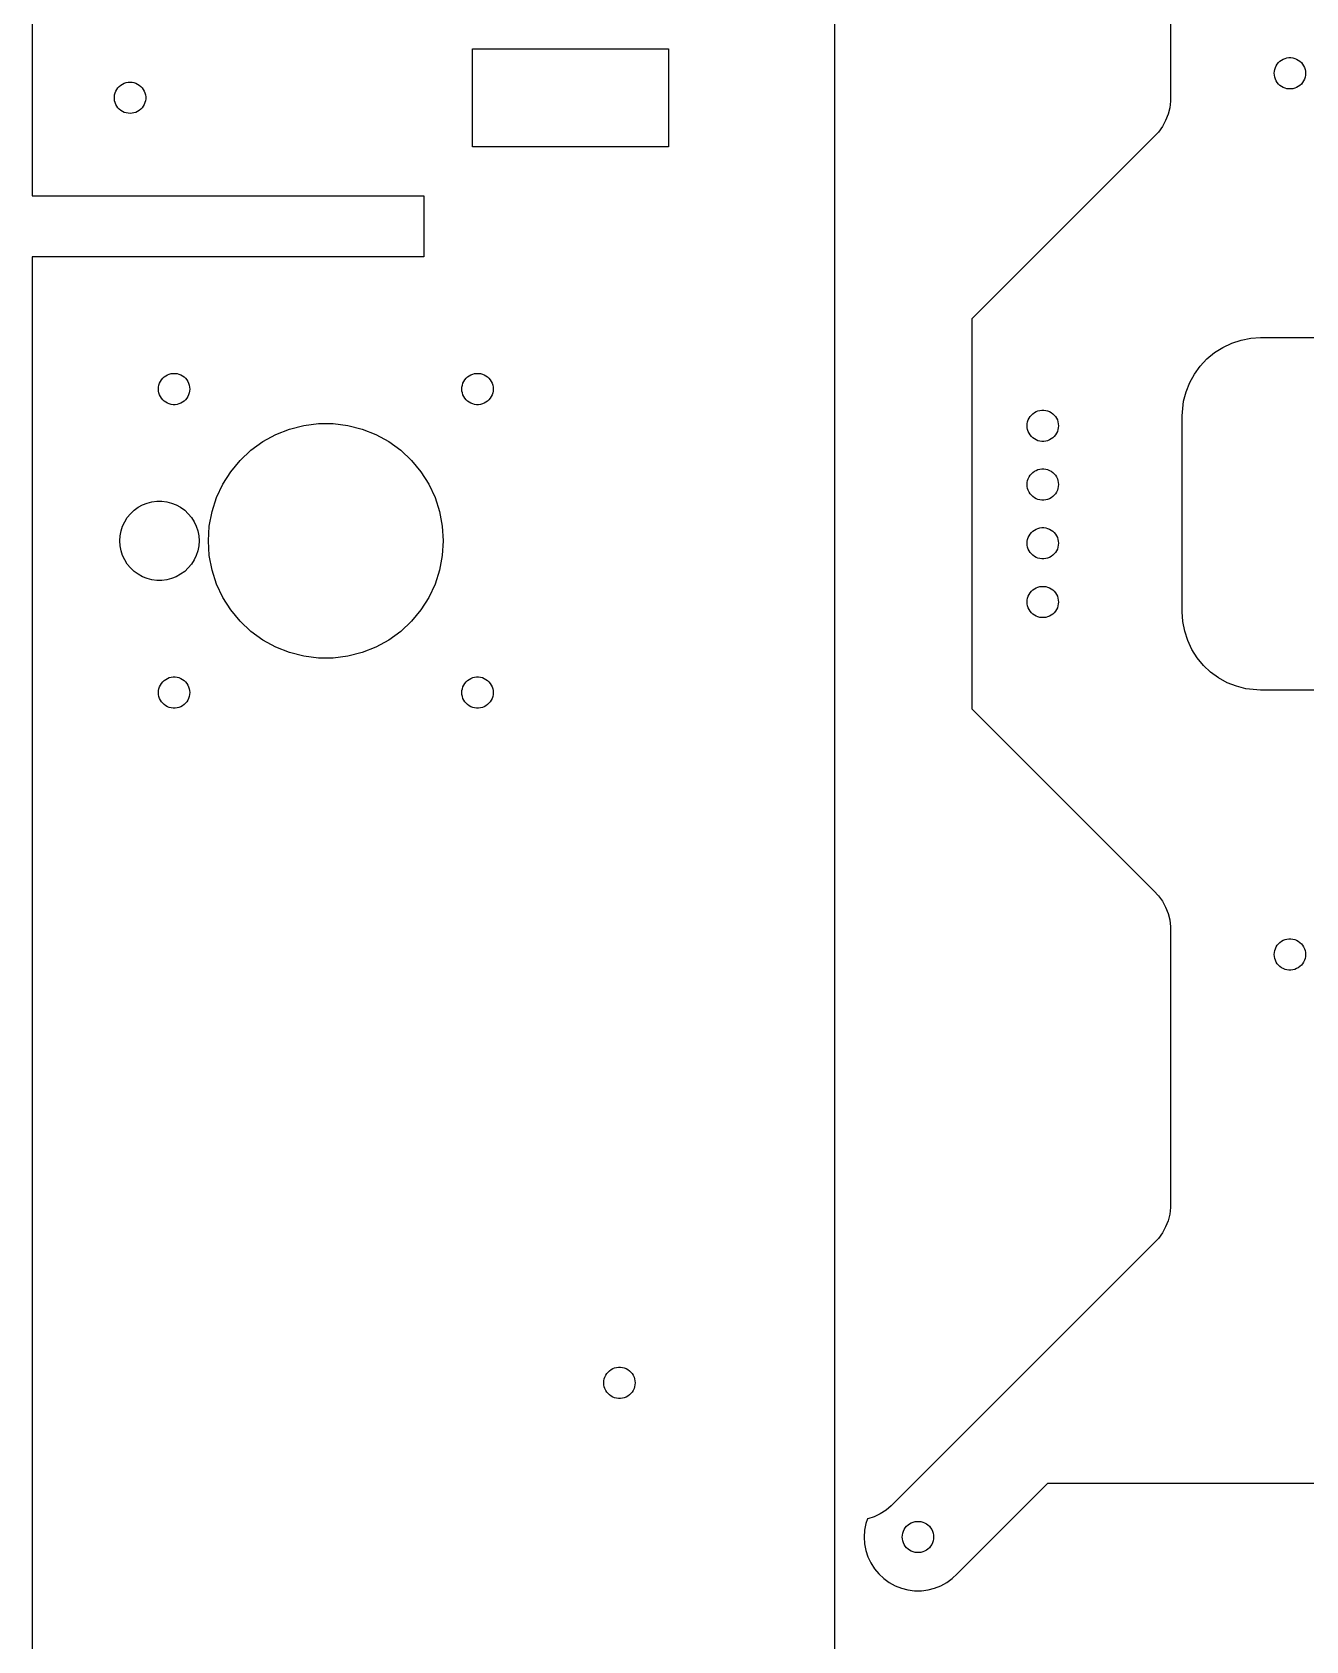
# Model space of a CAD drawing. Header units: metres. Extents: x -400 to 400, y -76 to 435.
# Drawn here: x -400 to -269.9, y 107.4 to 271.7 of the extents above; entities that cross this region are included whole.
import ezdxf

# ---------------------------------------------------------------- set-up
doc = ezdxf.new("R2010")
doc.units = ezdxf.units.M

msp = doc.modelspace()

# ---------------------------------------------------------------- linework, layer by layer
for p, q in [((-400, 425), (-400, 255)), ((-318, 80), (-318, 326.6)), ((-283.686, 293.336), (-283.686, 264.664)), ((-355, 260), (-355, 270)), ((-355, 270), (-335, 270)), ((-335, 270), (-335, 260)), ((-273.087, 267.701), (-273.05, 267.898)), ((-273.05, 267.898), (-272.988, 268.089)), ((-272.988, 268.089), (-272.902, 268.271)), ((-272.902, 268.271), (-272.794, 268.44)), ((-272.794, 268.44), (-272.666, 268.595)), ((-272.666, 268.595), (-272.52, 268.733)), ((-272.52, 268.733), (-272.357, 268.851)), ((-272.357, 268.851), (-272.181, 268.948)), ((-272.181, 268.948), (-271.994, 269.022)), ((-271.994, 269.022), (-271.8, 269.072)), ((-271.8, 269.072), (-271.6, 269.097)), ((-271.6, 269.097), (-271.4, 269.097)), ((-271.4, 269.097), (-271.2, 269.072)), ((-271.2, 269.072), (-271.006, 269.022)), ((-271.006, 269.022), (-270.819, 268.948)), ((-270.819, 268.948), (-270.643, 268.851)), ((-270.643, 268.851), (-270.48, 268.733)), ((-270.48, 268.733), (-270.334, 268.595)), ((-270.334, 268.595), (-270.206, 268.44)), ((-270.206, 268.44), (-270.098, 268.271)), ((-270.098, 268.271), (-270.012, 268.089)), ((-270.012, 268.089), (-269.95, 267.898)), ((-269.95, 267.898), (-269.913, 267.701)), ((-391.095, 266.166), (-390.94, 266.294)), ((-390.94, 266.294), (-390.771, 266.402)), ((-390.771, 266.402), (-390.589, 266.488)), ((-390.589, 266.488), (-390.398, 266.55)), ((-390.398, 266.55), (-390.201, 266.587)), ((-390.201, 266.587), (-390, 266.6)), ((-390, 266.6), (-389.799, 266.587)), ((-389.799, 266.587), (-389.602, 266.55)), ((-389.602, 266.55), (-389.411, 266.488)), ((-389.411, 266.488), (-389.229, 266.402)), ((-389.229, 266.402), (-389.06, 266.294)), ((-389.06, 266.294), (-388.905, 266.166)), ((-273.1, 267.5), (-273.087, 267.701)), ((-273.087, 267.299), (-273.1, 267.5)), ((-273.05, 267.102), (-273.087, 267.299)), ((-272.988, 266.911), (-273.05, 267.102)), ((-272.902, 266.729), (-272.988, 266.911)), ((-272.794, 266.56), (-272.902, 266.729)), ((-272.666, 266.405), (-272.794, 266.56)), ((-272.52, 266.267), (-272.666, 266.405)), ((-272.357, 266.149), (-272.52, 266.267)), ((-270.48, 266.267), (-270.643, 266.149)), ((-270.334, 266.405), (-270.48, 266.267)), ((-270.206, 266.56), (-270.334, 266.405)), ((-270.098, 266.729), (-270.206, 266.56)), ((-270.012, 266.911), (-270.098, 266.729)), ((-269.95, 267.102), (-270.012, 266.911)), ((-269.913, 267.299), (-269.95, 267.102)), ((-269.913, 267.701), (-269.9, 267.5)), ((-269.9, 267.5), (-269.913, 267.299)), ((-391.597, 265.1), (-391.572, 265.3)), ((-391.597, 264.9), (-391.597, 265.1)), ((-391.572, 264.7), (-391.597, 264.9)), ((-391.572, 265.3), (-391.522, 265.494)), ((-391.522, 264.506), (-391.572, 264.7)), ((-391.522, 265.494), (-391.448, 265.681)), ((-391.448, 265.681), (-391.351, 265.857)), ((-391.351, 265.857), (-391.233, 266.02)), ((-391.233, 266.02), (-391.095, 266.166)), ((-388.905, 266.166), (-388.767, 266.02)), ((-388.767, 266.02), (-388.649, 265.857)), ((-388.649, 265.857), (-388.552, 265.681)), ((-388.552, 265.681), (-388.478, 265.494)), ((-388.478, 265.494), (-388.428, 265.3)), ((-388.428, 264.7), (-388.478, 264.506)), ((-388.428, 265.3), (-388.403, 265.1)), ((-388.403, 264.9), (-388.428, 264.7)), ((-388.403, 265.1), (-388.403, 264.9)), ((-283.686, 264.664), (-283.772, 263.979)), ((-272.181, 266.052), (-272.357, 266.149)), ((-271.994, 265.978), (-272.181, 266.052)), ((-271.8, 265.928), (-271.994, 265.978)), ((-271.6, 265.903), (-271.8, 265.928)), ((-271.4, 265.903), (-271.6, 265.903)), ((-271.2, 265.928), (-271.4, 265.903)), ((-271.006, 265.978), (-271.2, 265.928)), ((-270.819, 266.052), (-271.006, 265.978)), ((-270.643, 266.149), (-270.819, 266.052)), ((-391.448, 264.319), (-391.522, 264.506)), ((-391.351, 264.143), (-391.448, 264.319)), ((-391.233, 263.98), (-391.351, 264.143)), ((-391.095, 263.834), (-391.233, 263.98)), ((-390.94, 263.706), (-391.095, 263.834)), ((-390.771, 263.598), (-390.94, 263.706)), ((-390.589, 263.512), (-390.771, 263.598)), ((-390.398, 263.45), (-390.589, 263.512)), ((-390.201, 263.413), (-390.398, 263.45)), ((-390, 263.4), (-390.201, 263.413)), ((-389.799, 263.413), (-390, 263.4)), ((-389.602, 263.45), (-389.799, 263.413)), ((-389.411, 263.512), (-389.602, 263.45)), ((-389.229, 263.598), (-389.411, 263.512)), ((-389.06, 263.706), (-389.229, 263.598)), ((-388.905, 263.834), (-389.06, 263.706)), ((-388.767, 263.98), (-388.905, 263.834)), ((-388.649, 264.143), (-388.767, 263.98)), ((-388.552, 264.319), (-388.649, 264.143)), ((-388.478, 264.506), (-388.552, 264.319)), ((-283.944, 263.31), (-284.198, 262.667)), ((-283.772, 263.979), (-283.944, 263.31)), ((-284.937, 261.503), (-285.41, 261)), ((-284.531, 262.062), (-284.937, 261.503)), ((-284.198, 262.667), (-284.531, 262.062)), ((-335, 260), (-355, 260)), ((-285.41, 261), (-304, 242.41)), ((-400, 255), (-360, 255)), ((-360, 255), (-360, 248.75)), ((-360, 248.75), (-400, 248.75)), ((-400, 248.75), (-400, 20)), ((-304, 242.41), (-304, 202.59)), ((-278.354, 239.51), (-277.445, 239.938)), ((-277.445, 239.938), (-276.49, 240.249)), ((-276.49, 240.249), (-275.503, 240.437)), ((-275.503, 240.437), (-274.5, 240.5)), ((-274.5, 240.5), (-234.5, 240.5)), ((-280.664, 237.599), (-279.976, 238.332)), ((-279.976, 238.332), (-279.202, 238.972)), ((-279.202, 238.972), (-278.354, 239.51)), ((-386.52, 236.483), (-386.357, 236.601)), ((-386.357, 236.601), (-386.181, 236.698)), ((-386.181, 236.698), (-385.994, 236.772)), ((-385.994, 236.772), (-385.8, 236.822)), ((-385.8, 236.822), (-385.6, 236.847)), ((-385.6, 236.847), (-385.4, 236.847)), ((-385.4, 236.847), (-385.2, 236.822)), ((-385.2, 236.822), (-385.006, 236.772)), ((-385.006, 236.772), (-384.819, 236.698)), ((-384.819, 236.698), (-384.643, 236.601)), ((-384.643, 236.601), (-384.48, 236.483)), ((-355.52, 236.483), (-355.357, 236.601)), ((-355.357, 236.601), (-355.181, 236.698)), ((-355.181, 236.698), (-354.994, 236.772)), ((-354.994, 236.772), (-354.8, 236.822)), ((-354.8, 236.822), (-354.6, 236.847)), ((-354.6, 236.847), (-354.4, 236.847)), ((-354.4, 236.847), (-354.2, 236.822)), ((-354.2, 236.822), (-354.006, 236.772)), ((-354.006, 236.772), (-353.819, 236.698)), ((-353.819, 236.698), (-353.643, 236.601)), ((-353.643, 236.601), (-353.48, 236.483)), ((-281.739, 235.906), (-281.255, 236.787)), ((-281.255, 236.787), (-280.664, 237.599)), ((-387.1, 235.25), (-387.087, 235.451)), ((-387.087, 235.049), (-387.1, 235.25)), ((-387.087, 235.451), (-387.05, 235.648)), ((-387.05, 234.852), (-387.087, 235.049)), ((-387.05, 235.648), (-386.988, 235.839)), ((-386.988, 235.839), (-386.902, 236.021)), ((-386.902, 236.021), (-386.794, 236.19)), ((-386.794, 236.19), (-386.666, 236.345)), ((-386.666, 236.345), (-386.52, 236.483)), ((-384.48, 236.483), (-384.334, 236.345)), ((-384.334, 236.345), (-384.206, 236.19)), ((-384.206, 236.19), (-384.098, 236.021)), ((-384.098, 236.021), (-384.012, 235.839)), ((-384.012, 235.839), (-383.95, 235.648)), ((-383.95, 235.648), (-383.913, 235.451)), ((-383.913, 235.049), (-383.95, 234.852)), ((-383.913, 235.451), (-383.9, 235.25)), ((-383.9, 235.25), (-383.913, 235.049)), ((-356.1, 235.25), (-356.087, 235.451)), ((-356.087, 235.049), (-356.1, 235.25)), ((-356.087, 235.451), (-356.05, 235.648)), ((-356.05, 234.852), (-356.087, 235.049)), ((-356.05, 235.648), (-355.988, 235.839)), ((-355.988, 235.839), (-355.902, 236.021)), ((-355.902, 236.021), (-355.794, 236.19)), ((-355.794, 236.19), (-355.666, 236.345)), ((-355.666, 236.345), (-355.52, 236.483)), ((-353.48, 236.483), (-353.334, 236.345)), ((-353.334, 236.345), (-353.206, 236.19)), ((-353.206, 236.19), (-353.098, 236.021)), ((-353.098, 236.021), (-353.012, 235.839)), ((-353.012, 235.839), (-352.95, 235.648)), ((-352.95, 235.648), (-352.913, 235.451)), ((-352.913, 235.049), (-352.95, 234.852)), ((-352.913, 235.451), (-352.9, 235.25)), ((-352.9, 235.25), (-352.913, 235.049)), ((-282.358, 233.999), (-282.108, 234.972)), ((-282.108, 234.972), (-281.739, 235.906)), ((-386.988, 234.661), (-387.05, 234.852)), ((-386.902, 234.479), (-386.988, 234.661)), ((-386.794, 234.31), (-386.902, 234.479)), ((-386.666, 234.155), (-386.794, 234.31)), ((-386.52, 234.017), (-386.666, 234.155)), ((-386.357, 233.899), (-386.52, 234.017)), ((-386.181, 233.802), (-386.357, 233.899)), ((-385.994, 233.728), (-386.181, 233.802)), ((-385.8, 233.678), (-385.994, 233.728)), ((-385.6, 233.653), (-385.8, 233.678)), ((-385.4, 233.653), (-385.6, 233.653)), ((-385.2, 233.678), (-385.4, 233.653)), ((-385.006, 233.728), (-385.2, 233.678)), ((-384.819, 233.802), (-385.006, 233.728)), ((-384.643, 233.899), (-384.819, 233.802)), ((-384.48, 234.017), (-384.643, 233.899)), ((-384.334, 234.155), (-384.48, 234.017)), ((-384.206, 234.31), (-384.334, 234.155)), ((-384.098, 234.479), (-384.206, 234.31)), ((-384.012, 234.661), (-384.098, 234.479)), ((-383.95, 234.852), (-384.012, 234.661)), ((-355.988, 234.661), (-356.05, 234.852)), ((-355.902, 234.479), (-355.988, 234.661)), ((-355.794, 234.31), (-355.902, 234.479)), ((-355.666, 234.155), (-355.794, 234.31)), ((-355.52, 234.017), (-355.666, 234.155)), ((-355.357, 233.899), (-355.52, 234.017)), ((-355.181, 233.802), (-355.357, 233.899)), ((-354.994, 233.728), (-355.181, 233.802)), ((-354.8, 233.678), (-354.994, 233.728)), ((-354.6, 233.653), (-354.8, 233.678)), ((-354.4, 233.653), (-354.6, 233.653)), ((-354.2, 233.678), (-354.4, 233.653)), ((-354.006, 233.728), (-354.2, 233.678)), ((-353.819, 233.802), (-354.006, 233.728)), ((-353.643, 233.899), (-353.819, 233.802)), ((-353.48, 234.017), (-353.643, 233.899)), ((-353.334, 234.155), (-353.48, 234.017)), ((-353.206, 234.31), (-353.334, 234.155)), ((-353.098, 234.479), (-353.206, 234.31)), ((-353.012, 234.661), (-353.098, 234.479)), ((-352.95, 234.852), (-353.012, 234.661)), ((-282.5, 232.5), (-282.358, 233.999)), ((-372.249, 231.537), (-370.753, 231.726)), ((-370.753, 231.726), (-369.247, 231.726)), ((-369.247, 231.726), (-367.751, 231.537)), ((-298.35, 231.5), (-298.337, 231.701)), ((-298.337, 231.701), (-298.3, 231.898)), ((-298.3, 231.898), (-298.238, 232.089)), ((-298.238, 232.089), (-298.152, 232.271)), ((-298.152, 232.271), (-298.044, 232.44)), ((-298.044, 232.44), (-297.916, 232.595)), ((-297.916, 232.595), (-297.77, 232.733)), ((-297.77, 232.733), (-297.607, 232.851)), ((-297.607, 232.851), (-297.431, 232.948)), ((-297.431, 232.948), (-297.244, 233.022)), ((-297.244, 233.022), (-297.05, 233.072)), ((-297.05, 233.072), (-296.85, 233.097)), ((-296.85, 233.097), (-296.65, 233.097)), ((-296.65, 233.097), (-296.45, 233.072)), ((-296.45, 233.072), (-296.256, 233.022)), ((-296.256, 233.022), (-296.069, 232.948)), ((-296.069, 232.948), (-295.893, 232.851)), ((-295.893, 232.851), (-295.73, 232.733)), ((-295.73, 232.733), (-295.584, 232.595)), ((-295.584, 232.595), (-295.456, 232.44)), ((-295.456, 232.44), (-295.348, 232.271)), ((-295.348, 232.271), (-295.262, 232.089)), ((-295.262, 232.089), (-295.2, 231.898)), ((-295.2, 231.898), (-295.163, 231.701)), ((-295.163, 231.701), (-295.15, 231.5)), ((-282.5, 212.5), (-282.5, 232.5)), ((-376.43, 229.882), (-375.109, 230.608)), ((-375.109, 230.608), (-373.708, 231.163)), ((-373.708, 231.163), (-372.249, 231.537)), ((-367.751, 231.537), (-366.292, 231.163)), ((-366.292, 231.163), (-364.891, 230.608)), ((-364.891, 230.608), (-363.57, 229.882)), ((-298.337, 231.299), (-298.35, 231.5)), ((-298.3, 231.102), (-298.337, 231.299)), ((-298.238, 230.911), (-298.3, 231.102)), ((-298.152, 230.729), (-298.238, 230.911)), ((-298.044, 230.56), (-298.152, 230.729)), ((-297.916, 230.405), (-298.044, 230.56)), ((-297.77, 230.267), (-297.916, 230.405)), ((-297.607, 230.149), (-297.77, 230.267)), ((-297.431, 230.052), (-297.607, 230.149)), ((-297.244, 229.978), (-297.431, 230.052)), ((-296.069, 230.052), (-296.256, 229.978)), ((-295.893, 230.149), (-296.069, 230.052)), ((-295.73, 230.267), (-295.893, 230.149)), ((-295.584, 230.405), (-295.73, 230.267)), ((-295.456, 230.56), (-295.584, 230.405)), ((-295.348, 230.729), (-295.456, 230.56)), ((-295.262, 230.911), (-295.348, 230.729)), ((-295.2, 231.102), (-295.262, 230.911)), ((-295.163, 231.299), (-295.2, 231.102)), ((-295.15, 231.5), (-295.163, 231.299)), ((-378.748, 227.965), (-377.649, 228.996)), ((-377.649, 228.996), (-376.43, 229.882)), ((-363.57, 229.882), (-362.351, 228.996)), ((-362.351, 228.996), (-361.252, 227.965)), ((-297.05, 229.928), (-297.244, 229.978)), ((-296.85, 229.903), (-297.05, 229.928)), ((-296.65, 229.903), (-296.85, 229.903)), ((-296.45, 229.928), (-296.65, 229.903)), ((-296.256, 229.978), (-296.45, 229.928)), ((-380.516, 225.531), (-379.708, 226.803)), ((-379.708, 226.803), (-378.748, 227.965)), ((-361.252, 227.965), (-360.292, 226.803)), ((-360.292, 226.803), (-359.484, 225.531)), ((-297.77, 226.733), (-297.607, 226.851)), ((-297.607, 226.851), (-297.431, 226.948)), ((-297.431, 226.948), (-297.244, 227.022)), ((-297.244, 227.022), (-297.05, 227.072)), ((-297.05, 227.072), (-296.85, 227.097)), ((-296.85, 227.097), (-296.65, 227.097)), ((-296.65, 227.097), (-296.45, 227.072)), ((-296.45, 227.072), (-296.256, 227.022)), ((-296.256, 227.022), (-296.069, 226.948)), ((-296.069, 226.948), (-295.893, 226.851)), ((-295.893, 226.851), (-295.73, 226.733)), ((-381.157, 224.167), (-380.516, 225.531)), ((-359.484, 225.531), (-358.843, 224.167)), ((-298.35, 225.5), (-298.337, 225.701)), ((-298.337, 225.299), (-298.35, 225.5)), ((-298.337, 225.701), (-298.3, 225.898)), ((-298.3, 225.102), (-298.337, 225.299)), ((-298.3, 225.898), (-298.238, 226.089)), ((-298.238, 224.911), (-298.3, 225.102)), ((-298.238, 226.089), (-298.152, 226.271)), ((-298.152, 226.271), (-298.044, 226.44)), ((-298.044, 226.44), (-297.916, 226.595)), ((-297.916, 226.595), (-297.77, 226.733)), ((-295.73, 226.733), (-295.584, 226.595)), ((-295.584, 226.595), (-295.456, 226.44)), ((-295.456, 226.44), (-295.348, 226.271)), ((-295.348, 226.271), (-295.262, 226.089)), ((-295.262, 226.089), (-295.2, 225.898)), ((-295.2, 225.102), (-295.262, 224.911)), ((-295.2, 225.898), (-295.163, 225.701)), ((-295.163, 225.299), (-295.2, 225.102)), ((-295.163, 225.701), (-295.15, 225.5)), ((-295.15, 225.5), (-295.163, 225.299)), ((-388.724, 223.415), (-388.252, 223.602)), ((-388.252, 223.602), (-387.759, 223.728)), ((-387.759, 223.728), (-387.254, 223.792)), ((-387.254, 223.792), (-386.746, 223.792)), ((-386.746, 223.792), (-386.241, 223.728)), ((-386.241, 223.728), (-385.748, 223.602)), ((-385.748, 223.602), (-385.276, 223.415)), ((-381.623, 222.734), (-381.157, 224.167)), ((-358.843, 224.167), (-358.377, 222.734)), ((-298.152, 224.729), (-298.238, 224.911)), ((-298.044, 224.56), (-298.152, 224.729)), ((-297.916, 224.405), (-298.044, 224.56)), ((-297.77, 224.267), (-297.916, 224.405)), ((-297.607, 224.149), (-297.77, 224.267)), ((-297.431, 224.052), (-297.607, 224.149)), ((-297.244, 223.978), (-297.431, 224.052)), ((-297.05, 223.928), (-297.244, 223.978)), ((-296.85, 223.903), (-297.05, 223.928)), ((-296.65, 223.903), (-296.85, 223.903)), ((-296.45, 223.928), (-296.65, 223.903)), ((-296.256, 223.978), (-296.45, 223.928)), ((-296.069, 224.052), (-296.256, 223.978)), ((-295.893, 224.149), (-296.069, 224.052)), ((-295.73, 224.267), (-295.893, 224.149)), ((-295.584, 224.405), (-295.73, 224.267)), ((-295.456, 224.56), (-295.584, 224.405)), ((-295.348, 224.729), (-295.456, 224.56)), ((-295.262, 224.911), (-295.348, 224.729)), ((-390.549, 221.701), (-390.277, 222.131)), ((-390.277, 222.131), (-389.952, 222.522)), ((-389.952, 222.522), (-389.582, 222.871)), ((-389.582, 222.871), (-389.17, 223.17)), ((-389.17, 223.17), (-388.724, 223.415)), ((-385.276, 223.415), (-384.83, 223.17)), ((-384.83, 223.17), (-384.418, 222.871)), ((-384.418, 222.871), (-384.048, 222.522)), ((-384.048, 222.522), (-383.723, 222.131)), ((-383.723, 222.131), (-383.451, 221.701)), ((-381.905, 221.254), (-381.623, 222.734)), ((-358.377, 222.734), (-358.095, 221.254)), ((-391.05, 219.75), (-391.018, 220.258)), ((-391.018, 220.258), (-390.923, 220.757)), ((-390.923, 220.757), (-390.766, 221.241)), ((-390.766, 221.241), (-390.549, 221.701)), ((-383.451, 221.701), (-383.234, 221.241)), ((-383.234, 221.241), (-383.077, 220.757)), ((-383.077, 220.757), (-382.982, 220.258)), ((-382.982, 220.258), (-382.95, 219.75)), ((-382, 219.75), (-381.905, 221.254)), ((-358.095, 221.254), (-358, 219.75)), ((-298.238, 220.089), (-298.152, 220.271)), ((-298.152, 220.271), (-298.044, 220.44)), ((-298.044, 220.44), (-297.916, 220.595)), ((-297.916, 220.595), (-297.77, 220.733)), ((-297.77, 220.733), (-297.607, 220.851)), ((-297.607, 220.851), (-297.431, 220.948)), ((-297.431, 220.948), (-297.244, 221.022)), ((-297.244, 221.022), (-297.05, 221.072)), ((-297.05, 221.072), (-296.85, 221.097)), ((-296.85, 221.097), (-296.65, 221.097)), ((-296.65, 221.097), (-296.45, 221.072)), ((-296.45, 221.072), (-296.256, 221.022)), ((-296.256, 221.022), (-296.069, 220.948)), ((-296.069, 220.948), (-295.893, 220.851)), ((-295.893, 220.851), (-295.73, 220.733)), ((-295.73, 220.733), (-295.584, 220.595)), ((-295.584, 220.595), (-295.456, 220.44)), ((-295.456, 220.44), (-295.348, 220.271)), ((-295.348, 220.271), (-295.262, 220.089)), ((-391.018, 219.242), (-391.05, 219.75)), ((-390.923, 218.743), (-391.018, 219.242)), ((-390.766, 218.259), (-390.923, 218.743)), ((-383.077, 218.743), (-383.234, 218.259)), ((-382.982, 219.242), (-383.077, 218.743)), ((-382.95, 219.75), (-382.982, 219.242)), ((-381.905, 218.246), (-382, 219.75)), ((-358, 219.75), (-358.095, 218.246)), ((-298.35, 219.5), (-298.337, 219.701)), ((-298.337, 219.299), (-298.35, 219.5)), ((-298.337, 219.701), (-298.3, 219.898)), ((-298.3, 219.102), (-298.337, 219.299)), ((-298.3, 219.898), (-298.238, 220.089)), ((-298.238, 218.911), (-298.3, 219.102)), ((-298.152, 218.729), (-298.238, 218.911)), ((-298.044, 218.56), (-298.152, 218.729)), ((-297.916, 218.405), (-298.044, 218.56)), ((-295.456, 218.56), (-295.584, 218.405)), ((-295.348, 218.729), (-295.456, 218.56)), ((-295.262, 218.911), (-295.348, 218.729)), ((-295.262, 220.089), (-295.2, 219.898)), ((-295.2, 219.102), (-295.262, 218.911)), ((-295.2, 219.898), (-295.163, 219.701)), ((-295.163, 219.299), (-295.2, 219.102)), ((-295.163, 219.701), (-295.15, 219.5)), ((-295.15, 219.5), (-295.163, 219.299)), ((-390.549, 217.799), (-390.766, 218.259)), ((-390.277, 217.369), (-390.549, 217.799)), ((-389.952, 216.978), (-390.277, 217.369)), ((-389.582, 216.629), (-389.952, 216.978)), ((-384.048, 216.978), (-384.418, 216.629)), ((-383.723, 217.369), (-384.048, 216.978)), ((-383.451, 217.799), (-383.723, 217.369)), ((-383.234, 218.259), (-383.451, 217.799)), ((-381.623, 216.766), (-381.905, 218.246)), ((-358.095, 218.246), (-358.377, 216.766)), ((-297.77, 218.267), (-297.916, 218.405)), ((-297.607, 218.149), (-297.77, 218.267)), ((-297.431, 218.052), (-297.607, 218.149)), ((-297.244, 217.978), (-297.431, 218.052)), ((-297.05, 217.928), (-297.244, 217.978)), ((-296.85, 217.903), (-297.05, 217.928)), ((-296.65, 217.903), (-296.85, 217.903)), ((-296.45, 217.928), (-296.65, 217.903)), ((-296.256, 217.978), (-296.45, 217.928)), ((-296.069, 218.052), (-296.256, 217.978)), ((-295.893, 218.149), (-296.069, 218.052)), ((-295.73, 218.267), (-295.893, 218.149)), ((-295.584, 218.405), (-295.73, 218.267)), ((-389.17, 216.33), (-389.582, 216.629)), ((-388.724, 216.085), (-389.17, 216.33)), ((-388.252, 215.898), (-388.724, 216.085)), ((-387.759, 215.772), (-388.252, 215.898)), ((-387.254, 215.708), (-387.759, 215.772)), ((-386.746, 215.708), (-387.254, 215.708)), ((-386.241, 215.772), (-386.746, 215.708)), ((-385.748, 215.898), (-386.241, 215.772)), ((-385.276, 216.085), (-385.748, 215.898)), ((-384.83, 216.33), (-385.276, 216.085)), ((-384.418, 216.629), (-384.83, 216.33)), ((-381.157, 215.333), (-381.623, 216.766)), ((-380.516, 213.969), (-381.157, 215.333)), ((-358.843, 215.333), (-359.484, 213.969)), ((-358.377, 216.766), (-358.843, 215.333)), ((-379.708, 212.697), (-380.516, 213.969)), ((-359.484, 213.969), (-360.292, 212.697)), ((-298.35, 213.5), (-298.337, 213.701)), ((-298.337, 213.701), (-298.3, 213.898)), ((-298.3, 213.898), (-298.238, 214.089)), ((-298.238, 214.089), (-298.152, 214.271)), ((-298.152, 214.271), (-298.044, 214.44)), ((-298.044, 214.44), (-297.916, 214.595)), ((-297.916, 214.595), (-297.77, 214.733)), ((-297.77, 214.733), (-297.607, 214.851)), ((-297.607, 214.851), (-297.431, 214.948)), ((-297.431, 214.948), (-297.244, 215.022)), ((-297.244, 215.022), (-297.05, 215.072)), ((-297.05, 215.072), (-296.85, 215.097)), ((-296.85, 215.097), (-296.65, 215.097)), ((-296.65, 215.097), (-296.45, 215.072)), ((-296.45, 215.072), (-296.256, 215.022)), ((-296.256, 215.022), (-296.069, 214.948)), ((-296.069, 214.948), (-295.893, 214.851)), ((-295.893, 214.851), (-295.73, 214.733)), ((-295.73, 214.733), (-295.584, 214.595)), ((-295.584, 214.595), (-295.456, 214.44)), ((-295.456, 214.44), (-295.348, 214.271)), ((-295.348, 214.271), (-295.262, 214.089)), ((-295.262, 214.089), (-295.2, 213.898)), ((-295.2, 213.898), (-295.163, 213.701)), ((-295.163, 213.701), (-295.15, 213.5)), ((-378.748, 211.535), (-379.708, 212.697)), ((-360.292, 212.697), (-361.252, 211.535)), ((-298.337, 213.299), (-298.35, 213.5)), ((-298.3, 213.102), (-298.337, 213.299)), ((-298.238, 212.911), (-298.3, 213.102)), ((-298.152, 212.729), (-298.238, 212.911)), ((-298.044, 212.56), (-298.152, 212.729)), ((-297.916, 212.405), (-298.044, 212.56)), ((-297.77, 212.267), (-297.916, 212.405)), ((-297.607, 212.149), (-297.77, 212.267)), ((-297.431, 212.052), (-297.607, 212.149)), ((-297.244, 211.978), (-297.431, 212.052)), ((-297.05, 211.928), (-297.244, 211.978)), ((-296.256, 211.978), (-296.45, 211.928)), ((-296.069, 212.052), (-296.256, 211.978)), ((-295.893, 212.149), (-296.069, 212.052)), ((-295.73, 212.267), (-295.893, 212.149)), ((-295.584, 212.405), (-295.73, 212.267)), ((-295.456, 212.56), (-295.584, 212.405)), ((-295.348, 212.729), (-295.456, 212.56)), ((-295.262, 212.911), (-295.348, 212.729)), ((-295.2, 213.102), (-295.262, 212.911)), ((-295.163, 213.299), (-295.2, 213.102)), ((-295.15, 213.5), (-295.163, 213.299)), ((-282.437, 211.497), (-282.5, 212.5)), ((-377.649, 210.504), (-378.748, 211.535)), ((-376.43, 209.618), (-377.649, 210.504)), ((-362.351, 210.504), (-363.57, 209.618)), ((-361.252, 211.535), (-362.351, 210.504)), ((-296.85, 211.903), (-297.05, 211.928)), ((-296.65, 211.903), (-296.85, 211.903)), ((-296.45, 211.928), (-296.65, 211.903)), ((-282.249, 210.51), (-282.437, 211.497)), ((-281.938, 209.555), (-282.249, 210.51)), ((-375.109, 208.892), (-376.43, 209.618)), ((-373.708, 208.337), (-375.109, 208.892)), ((-364.891, 208.892), (-366.292, 208.337)), ((-363.57, 209.618), (-364.891, 208.892)), ((-281.51, 208.646), (-281.938, 209.555)), ((-372.249, 207.963), (-373.708, 208.337)), ((-370.753, 207.774), (-372.249, 207.963)), ((-369.247, 207.774), (-370.753, 207.774)), ((-367.751, 207.963), (-369.247, 207.774)), ((-366.292, 208.337), (-367.751, 207.963)), ((-280.972, 207.798), (-281.51, 208.646)), ((-280.332, 207.024), (-280.972, 207.798)), ((-279.599, 206.336), (-280.332, 207.024)), ((-386.666, 205.345), (-386.52, 205.483)), ((-386.52, 205.483), (-386.357, 205.601)), ((-386.357, 205.601), (-386.181, 205.698)), ((-386.181, 205.698), (-385.994, 205.772)), ((-385.994, 205.772), (-385.8, 205.822)), ((-385.8, 205.822), (-385.6, 205.847)), ((-385.6, 205.847), (-385.4, 205.847)), ((-385.4, 205.847), (-385.2, 205.822)), ((-385.2, 205.822), (-385.006, 205.772)), ((-385.006, 205.772), (-384.819, 205.698)), ((-384.819, 205.698), (-384.643, 205.601)), ((-384.643, 205.601), (-384.48, 205.483)), ((-384.48, 205.483), (-384.334, 205.345)), ((-355.666, 205.345), (-355.52, 205.483)), ((-355.52, 205.483), (-355.357, 205.601)), ((-355.357, 205.601), (-355.181, 205.698)), ((-355.181, 205.698), (-354.994, 205.772)), ((-354.994, 205.772), (-354.8, 205.822)), ((-354.8, 205.822), (-354.6, 205.847)), ((-354.6, 205.847), (-354.4, 205.847)), ((-354.4, 205.847), (-354.2, 205.822)), ((-354.2, 205.822), (-354.006, 205.772)), ((-354.006, 205.772), (-353.819, 205.698)), ((-353.819, 205.698), (-353.643, 205.601)), ((-353.643, 205.601), (-353.48, 205.483)), ((-353.48, 205.483), (-353.334, 205.345)), ((-278.787, 205.745), (-279.599, 206.336)), ((-277.906, 205.261), (-278.787, 205.745)), ((-387.1, 204.25), (-387.087, 204.451)), ((-387.087, 204.049), (-387.1, 204.25)), ((-387.087, 204.451), (-387.05, 204.648)), ((-387.05, 203.852), (-387.087, 204.049)), ((-387.05, 204.648), (-386.988, 204.839)), ((-386.988, 203.661), (-387.05, 203.852)), ((-386.988, 204.839), (-386.902, 205.021)), ((-386.902, 205.021), (-386.794, 205.19)), ((-386.794, 205.19), (-386.666, 205.345)), ((-384.334, 205.345), (-384.206, 205.19)), ((-384.206, 205.19), (-384.098, 205.021)), ((-384.098, 205.021), (-384.012, 204.839)), ((-384.012, 204.839), (-383.95, 204.648)), ((-383.95, 203.852), (-384.012, 203.661)), ((-383.95, 204.648), (-383.913, 204.451)), ((-383.913, 204.049), (-383.95, 203.852)), ((-383.913, 204.451), (-383.9, 204.25)), ((-383.9, 204.25), (-383.913, 204.049)), ((-356.1, 204.25), (-356.087, 204.451)), ((-356.087, 204.049), (-356.1, 204.25)), ((-356.087, 204.451), (-356.05, 204.648)), ((-356.05, 203.852), (-356.087, 204.049)), ((-356.05, 204.648), (-355.988, 204.839)), ((-355.988, 203.661), (-356.05, 203.852)), ((-355.988, 204.839), (-355.902, 205.021)), ((-355.902, 205.021), (-355.794, 205.19)), ((-355.794, 205.19), (-355.666, 205.345)), ((-353.334, 205.345), (-353.206, 205.19)), ((-353.206, 205.19), (-353.098, 205.021)), ((-353.098, 205.021), (-353.012, 204.839)), ((-353.012, 204.839), (-352.95, 204.648)), ((-352.95, 203.852), (-353.012, 203.661)), ((-352.95, 204.648), (-352.913, 204.451)), ((-352.913, 204.049), (-352.95, 203.852)), ((-352.913, 204.451), (-352.9, 204.25)), ((-352.9, 204.25), (-352.913, 204.049)), ((-276.972, 204.892), (-277.906, 205.261)), ((-275.999, 204.642), (-276.972, 204.892)), ((-274.5, 204.5), (-275.999, 204.642)), ((-234.5, 204.5), (-274.5, 204.5)), ((-386.902, 203.479), (-386.988, 203.661)), ((-386.794, 203.31), (-386.902, 203.479)), ((-386.666, 203.155), (-386.794, 203.31)), ((-386.52, 203.017), (-386.666, 203.155)), ((-386.357, 202.899), (-386.52, 203.017)), ((-386.181, 202.802), (-386.357, 202.899)), ((-385.994, 202.728), (-386.181, 202.802)), ((-385.8, 202.678), (-385.994, 202.728)), ((-385.6, 202.653), (-385.8, 202.678)), ((-385.4, 202.653), (-385.6, 202.653)), ((-385.2, 202.678), (-385.4, 202.653)), ((-385.006, 202.728), (-385.2, 202.678)), ((-384.819, 202.802), (-385.006, 202.728)), ((-384.643, 202.899), (-384.819, 202.802)), ((-384.48, 203.017), (-384.643, 202.899)), ((-384.334, 203.155), (-384.48, 203.017)), ((-384.206, 203.31), (-384.334, 203.155)), ((-384.098, 203.479), (-384.206, 203.31)), ((-384.012, 203.661), (-384.098, 203.479)), ((-355.902, 203.479), (-355.988, 203.661)), ((-355.794, 203.31), (-355.902, 203.479)), ((-355.666, 203.155), (-355.794, 203.31)), ((-355.52, 203.017), (-355.666, 203.155)), ((-355.357, 202.899), (-355.52, 203.017)), ((-355.181, 202.802), (-355.357, 202.899)), ((-354.994, 202.728), (-355.181, 202.802)), ((-354.8, 202.678), (-354.994, 202.728)), ((-354.6, 202.653), (-354.8, 202.678)), ((-354.4, 202.653), (-354.6, 202.653)), ((-354.2, 202.678), (-354.4, 202.653)), ((-354.006, 202.728), (-354.2, 202.678)), ((-353.819, 202.802), (-354.006, 202.728)), ((-353.643, 202.899), (-353.819, 202.802)), ((-353.48, 203.017), (-353.643, 202.899)), ((-353.334, 203.155), (-353.48, 203.017)), ((-353.206, 203.31), (-353.334, 203.155)), ((-353.098, 203.479), (-353.206, 203.31)), ((-353.012, 203.661), (-353.098, 203.479)), ((-304, 202.59), (-285.41, 184)), ((-285.41, 184), (-284.937, 183.497)), ((-284.937, 183.497), (-284.531, 182.938)), ((-284.531, 182.938), (-284.198, 182.333)), ((-284.198, 182.333), (-283.944, 181.69)), ((-283.944, 181.69), (-283.772, 181.021)), ((-283.772, 181.021), (-283.686, 180.336)), ((-283.686, 180.336), (-283.686, 151.664)), ((-271.8, 179.072), (-271.6, 179.097)), ((-271.6, 179.097), (-271.4, 179.097)), ((-271.4, 179.097), (-271.2, 179.072)), ((-273.1, 177.5), (-273.087, 177.701)), ((-273.087, 177.299), (-273.1, 177.5)), ((-273.087, 177.701), (-273.05, 177.898)), ((-273.05, 177.898), (-272.988, 178.089)), ((-272.988, 178.089), (-272.902, 178.271)), ((-272.902, 178.271), (-272.794, 178.44)), ((-272.794, 178.44), (-272.666, 178.595)), ((-272.666, 178.595), (-272.52, 178.733)), ((-272.52, 178.733), (-272.357, 178.851)), ((-272.357, 178.851), (-272.181, 178.948)), ((-272.181, 178.948), (-271.994, 179.022)), ((-271.994, 179.022), (-271.8, 179.072)), ((-271.2, 179.072), (-271.006, 179.022)), ((-271.006, 179.022), (-270.819, 178.948)), ((-270.819, 178.948), (-270.643, 178.851)), ((-270.643, 178.851), (-270.48, 178.733)), ((-270.48, 178.733), (-270.334, 178.595)), ((-270.334, 178.595), (-270.206, 178.44)), ((-270.206, 178.44), (-270.098, 178.271)), ((-270.098, 178.271), (-270.012, 178.089)), ((-270.012, 178.089), (-269.95, 177.898)), ((-269.95, 177.898), (-269.913, 177.701)), ((-269.913, 177.701), (-269.9, 177.5)), ((-269.9, 177.5), (-269.913, 177.299)), ((-273.05, 177.102), (-273.087, 177.299)), ((-272.988, 176.911), (-273.05, 177.102)), ((-272.902, 176.729), (-272.988, 176.911)), ((-272.794, 176.56), (-272.902, 176.729)), ((-272.666, 176.405), (-272.794, 176.56)), ((-272.52, 176.267), (-272.666, 176.405)), ((-272.357, 176.149), (-272.52, 176.267)), ((-272.181, 176.052), (-272.357, 176.149)), ((-271.994, 175.978), (-272.181, 176.052)), ((-271.8, 175.928), (-271.994, 175.978)), ((-271.6, 175.903), (-271.8, 175.928)), ((-271.4, 175.903), (-271.6, 175.903)), ((-271.2, 175.928), (-271.4, 175.903)), ((-271.006, 175.978), (-271.2, 175.928)), ((-270.819, 176.052), (-271.006, 175.978)), ((-270.643, 176.149), (-270.819, 176.052)), ((-270.48, 176.267), (-270.643, 176.149)), ((-270.334, 176.405), (-270.48, 176.267)), ((-270.206, 176.56), (-270.334, 176.405)), ((-270.098, 176.729), (-270.206, 176.56)), ((-270.012, 176.911), (-270.098, 176.729)), ((-269.95, 177.102), (-270.012, 176.911)), ((-269.913, 177.299), (-269.95, 177.102)), ((-283.686, 151.664), (-283.772, 150.979)), ((-284.198, 149.667), (-284.531, 149.062)), ((-283.944, 150.31), (-284.198, 149.667)), ((-283.772, 150.979), (-283.944, 150.31)), ((-285.41, 148), (-312.235, 121.175)), ((-284.937, 148.503), (-285.41, 148)), ((-284.531, 149.062), (-284.937, 148.503)), ((-341.294, 134.69), (-341.166, 134.845)), ((-341.166, 134.845), (-341.02, 134.983)), ((-341.02, 134.983), (-340.857, 135.101)), ((-340.857, 135.101), (-340.681, 135.198)), ((-340.681, 135.198), (-340.494, 135.272)), ((-340.494, 135.272), (-340.3, 135.322)), ((-340.3, 135.322), (-340.1, 135.347)), ((-340.1, 135.347), (-339.9, 135.347)), ((-339.9, 135.347), (-339.7, 135.322)), ((-339.7, 135.322), (-339.506, 135.272)), ((-339.506, 135.272), (-339.319, 135.198)), ((-339.319, 135.198), (-339.143, 135.101)), ((-339.143, 135.101), (-338.98, 134.983)), ((-338.98, 134.983), (-338.834, 134.845)), ((-338.834, 134.845), (-338.706, 134.69)), ((-341.6, 133.75), (-341.587, 133.951)), ((-341.587, 133.549), (-341.6, 133.75)), ((-341.587, 133.951), (-341.55, 134.148)), ((-341.55, 133.352), (-341.587, 133.549)), ((-341.55, 134.148), (-341.488, 134.339)), ((-341.488, 133.161), (-341.55, 133.352)), ((-341.488, 134.339), (-341.402, 134.521)), ((-341.402, 132.979), (-341.488, 133.161)), ((-341.402, 134.521), (-341.294, 134.69)), ((-338.706, 134.69), (-338.598, 134.521)), ((-338.598, 134.521), (-338.512, 134.339)), ((-338.512, 133.161), (-338.598, 132.979)), ((-338.512, 134.339), (-338.45, 134.148)), ((-338.45, 133.352), (-338.512, 133.161)), ((-338.45, 134.148), (-338.413, 133.951)), ((-338.413, 133.549), (-338.45, 133.352)), ((-338.413, 133.951), (-338.4, 133.75)), ((-338.4, 133.75), (-338.413, 133.549)), ((-341.294, 132.81), (-341.402, 132.979)), ((-341.166, 132.655), (-341.294, 132.81)), ((-341.02, 132.517), (-341.166, 132.655)), ((-340.857, 132.399), (-341.02, 132.517)), ((-340.681, 132.302), (-340.857, 132.399)), ((-340.494, 132.228), (-340.681, 132.302)), ((-340.3, 132.178), (-340.494, 132.228)), ((-340.1, 132.153), (-340.3, 132.178)), ((-339.9, 132.153), (-340.1, 132.153)), ((-339.7, 132.178), (-339.9, 132.153)), ((-339.506, 132.228), (-339.7, 132.178)), ((-339.319, 132.302), (-339.506, 132.228)), ((-339.143, 132.399), (-339.319, 132.302)), ((-338.98, 132.517), (-339.143, 132.399)), ((-338.834, 132.655), (-338.98, 132.517)), ((-338.706, 132.81), (-338.834, 132.655)), ((-338.598, 132.979), (-338.706, 132.81)), ((-305.491, 114.235), (-296.226, 123.5)), ((-296.226, 123.5), (-216, 123.5)), ((-313.975, 120.071), (-314.632, 119.857)), ((-313.35, 120.365), (-313.975, 120.071)), ((-312.767, 120.735), (-313.35, 120.365)), ((-312.235, 121.175), (-312.767, 120.735)), ((-314.957, 118.689), (-315, 118)), ((-314.827, 119.368), (-314.957, 118.689)), ((-314.671, 119.85), (-314.827, 119.368)), ((-314.632, 119.857), (-314.671, 119.85)), ((-311.087, 118.201), (-311.05, 118.398)), ((-311.05, 118.398), (-310.988, 118.589)), ((-310.988, 118.589), (-310.902, 118.771)), ((-310.902, 118.771), (-310.794, 118.94)), ((-310.794, 118.94), (-310.666, 119.095)), ((-310.666, 119.095), (-310.52, 119.233)), ((-310.52, 119.233), (-310.357, 119.351)), ((-310.357, 119.351), (-310.181, 119.448)), ((-310.181, 119.448), (-309.994, 119.522)), ((-309.994, 119.522), (-309.8, 119.572)), ((-309.8, 119.572), (-309.6, 119.597)), ((-309.6, 119.597), (-309.4, 119.597)), ((-309.4, 119.597), (-309.2, 119.572)), ((-309.2, 119.572), (-309.006, 119.522)), ((-309.006, 119.522), (-308.819, 119.448)), ((-308.819, 119.448), (-308.643, 119.351)), ((-308.643, 119.351), (-308.48, 119.233)), ((-308.48, 119.233), (-308.334, 119.095)), ((-308.334, 119.095), (-308.206, 118.94)), ((-308.206, 118.94), (-308.098, 118.771)), ((-308.098, 118.771), (-308.012, 118.589)), ((-308.012, 118.589), (-307.95, 118.398)), ((-307.95, 118.398), (-307.913, 118.201)), ((-315, 118), (-314.957, 117.311)), ((-314.957, 117.311), (-314.827, 116.632)), ((-311.1, 118), (-311.087, 118.201)), ((-311.087, 117.799), (-311.1, 118)), ((-311.05, 117.602), (-311.087, 117.799)), ((-310.988, 117.411), (-311.05, 117.602)), ((-310.902, 117.229), (-310.988, 117.411)), ((-310.794, 117.06), (-310.902, 117.229)), ((-310.666, 116.905), (-310.794, 117.06)), ((-310.52, 116.767), (-310.666, 116.905)), ((-310.357, 116.649), (-310.52, 116.767)), ((-308.48, 116.767), (-308.643, 116.649)), ((-308.334, 116.905), (-308.48, 116.767)), ((-308.206, 117.06), (-308.334, 116.905)), ((-308.098, 117.229), (-308.206, 117.06)), ((-308.012, 117.411), (-308.098, 117.229)), ((-307.95, 117.602), (-308.012, 117.411)), ((-307.913, 117.799), (-307.95, 117.602)), ((-307.913, 118.201), (-307.9, 118)), ((-307.9, 118), (-307.913, 117.799)), ((-314.827, 116.632), (-314.614, 115.975)), ((-314.614, 115.975), (-314.32, 115.35)), ((-314.32, 115.35), (-313.95, 114.767)), ((-310.181, 116.552), (-310.357, 116.649)), ((-309.994, 116.478), (-310.181, 116.552)), ((-309.8, 116.428), (-309.994, 116.478)), ((-309.6, 116.403), (-309.8, 116.428)), ((-309.4, 116.403), (-309.6, 116.403)), ((-309.2, 116.428), (-309.4, 116.403)), ((-309.006, 116.478), (-309.2, 116.428)), ((-308.819, 116.552), (-309.006, 116.478)), ((-308.643, 116.649), (-308.819, 116.552)), ((-313.95, 114.767), (-313.509, 114.235)), ((-313.509, 114.235), (-313.006, 113.762)), ((-313.006, 113.762), (-312.447, 113.356)), ((-306.553, 113.356), (-305.994, 113.762)), ((-305.994, 113.762), (-305.491, 114.235)), ((-312.447, 113.356), (-311.842, 113.023)), ((-311.842, 113.023), (-311.2, 112.769)), ((-311.2, 112.769), (-310.531, 112.597)), ((-310.531, 112.597), (-309.845, 112.511)), ((-309.845, 112.511), (-309.155, 112.511)), ((-309.155, 112.511), (-308.469, 112.597)), ((-308.469, 112.597), (-307.8, 112.769)), ((-307.8, 112.769), (-307.158, 113.023)), ((-307.158, 113.023), (-306.553, 113.356))]:
    msp.add_line(p, q)

doc.saveas('drawing.dxf')
